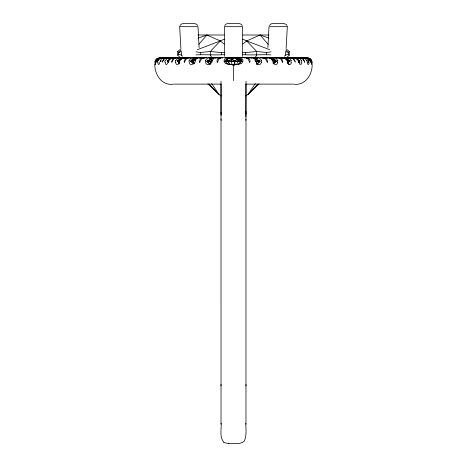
<?xml version="1.0" encoding="UTF-8"?>
<svg xmlns="http://www.w3.org/2000/svg" width="467" height="467" viewBox="0 0 467 467"><rect width="100%" height="100%" fill="white"/><g stroke="black" fill="none" stroke-linecap="round" stroke-linejoin="round"><path stroke-width="0.7" d="M221.025 424.205L221.014 81.252M233.5 64.773L233.5 80.546M242.653 56.303L242.653 26.677L224.353 26.677L224.347 56.303M312.032 64.043L311.722 61.241M221.014 384.452L221.014 385.946M245.986 385.946L245.986 384.452M154.968 64.043L155.067 64.761L155.102 61.591M199.456 61.44L200.32 58.912L202.777 57.756A25.487 18.143 87.3 0 1 203.886 57.61M295.278 61.907L295.249 62.216M287.316 26.677L286.154 47.914M301.775 62.164C302.137 65.473 298.997 64.96 298.886 62.158M249.991 61.428C250.703 59.402 247.265 56.635 246.051 58.112M216.203 57.645L217.009 57.68M221.113 115.46L221.113 112.588M239.157 57.715L243.628 57.593M245.87 116.896L245.969 84.165M157.998 62.204C157.502 65.228 159.749 65.24 159.761 62.245M221.125 423.225C221.574 429.406 219.274 437.258 223.851 442.202M197.267 57.739L195.971 57.593L195.936 58.106M267.433 57.651L268.799 57.762A16.765 12.662 -81.3 0 1 269.249 57.85A11.979 9.031 -83.7 0 1 269.821 57.961M285.413 57.698L293.959 57.762A16.736 15.277 -75.8 0 1 294.502 57.855L296.796 58.684L298.144 60.266M300.269 57.645L302.143 57.774A16.771 16.176 -66.5 0 1 302.604 57.85L305.097 58.69L306.533 60.307M244.615 58.112L244.638 57.593L246.15 57.861A12.702 7.787 87 0 1 246.424 57.984A9.877 5.896 82.1 0 1 246.71 58.159M184.22 61.428L185.253 58.912L188.02 57.756A25.522 20.314 88 0 1 189.252 57.61M292.272 58.141L292.33 57.593L288.974 57.669M312.166 65.234C312.073 75.333 304.537 86.167 293.428 84.113M300.269 57.698L298.273 57.85M234.685 65.036L234.924 60.944L237.178 58.994L237.58 58.007L241.439 59.776M299.365 57.75A25.405 24.004 85.2 0 0 297.917 57.604L297.642 58.241M292.324 57.704L291.245 57.68M305.021 57.651L309.207 58.317M245.864 120.381L245.975 118.951M262.939 57.85L269.961 57.593L269.15 57.669M310.386 61.434L308.891 58.9L305.36 57.75A25.2 24.862 -80.2 0 0 304.035 57.616L303.311 57.587L303.241 58.229M228.048 59.105L227.838 57.587L211.177 57.593L211.125 58.106M172.796 57.68L171.517 57.599L171.465 58.112M282.78 61.907L282.716 62.234M178.026 57.669L171.798 57.599L171.739 58.112M249.979 61.615L249.956 61.807A2.177 1.961 52.9 0 1 249.944 61.983L249.717 62.315M312.003 64.423L311.997 64.516M267.889 47.605L269.004 26.677L287.304 26.677M291.332 62.234C291.455 65.561 287.835 65.047 287.567 62.228M304.665 62.21L304.665 61.895M171.745 61.428L172.965 58.906L176.03 57.762A25.387 22.457 87.2 0 1 177.407 57.61M242.875 61.305C243.336 59.081 241.176 57.546 239.162 57.587M267.515 61.936L267.428 62.239M162.388 61.422L163.742 58.906L167.052 57.756A24.337 23 86.6 0 1 168.289 57.622L168.727 57.85M189.211 60.786L189.223 60.71A4.063 3.824 25.1 0 1 189.316 60.354L190.869 58.433L194.395 57.593A5.248 3.742 -89.9 0 0 194.494 58.428L195.13 59.969M277.783 62.274C277.637 65.555 273.674 65.158 273.131 62.362M285.279 58.626L285.319 58.428A5.265 4.349 89.8 0 0 285.419 57.698M155.126 64.68L155.698 61.422M156.614 61.434L158.109 58.9L161.64 57.75A25.2 24.862 81.8 0 1 162.965 57.616L163.468 57.599M271.87 59.969L272.518 58.433A5.248 3.771 89.8 0 0 272.617 57.593L276.131 58.433L277.69 60.354A4.063 3.829 -9.5 0 1 277.783 60.71L277.789 60.786M287.199 63.314L289.464 61.054L286.796 58.994L284.923 58.007L278.093 58.007M162.049 58.118A5.522 5.464 89.7 0 1 161.996 57.599C159.399 57.33 155.242 59.023 155.278 61.241M261.403 62.339C260.995 65.584 256.832 65.199 256.138 62.368M155.167 61.346L155.447 60.529M156.725 61.586L156.556 62.21M234.697 65.322L235.064 64.043M156.766 61.446L158.371 58.9L161.921 57.745A25.282 24.938 -79.6 0 1 163.246 57.616M233.792 65.322L234.924 61.492L241.194 61.492L241.713 61.054L234.259 58.007L227.814 60.944L224.855 61.054M225.152 60.296L227.388 58.994L230.488 58.007L231.784 58.994L231.194 61.492L232.303 65.322M165.429 60.687L165.446 60.617A3.958 3.748 -23.4 0 1 165.534 60.255L167.6 58.352L171.663 57.604M162.714 61.457L164.302 58.912L167.635 57.756A25.405 23.992 -84 0 1 169.083 57.616M172.212 61.446L173.835 58.842L176.865 57.762A25.416 22.463 -86.5 0 1 178.248 57.61M184.809 61.451L186.339 58.842L189.088 57.756A25.516 20.291 -87.1 0 1 190.32 57.616M211.516 60.78L211.93 59.712M168.896 60.296A3.987 2.137 -67.3 0 0 168.797 60.5C168.248 62.788 165.826 67.587 165.225 62.164M297.304 59.385L299.639 61.054L297.164 59.385M172.031 61.942L171.909 62.234M205.165 57.61A25.451 18.114 -88.6 0 0 204.05 57.768L201.598 58.842L200.18 61.405M217.826 61.416L218.854 59.181L220.237 58.077M175.907 60.301L177.804 58.352L181.587 57.645A5.289 4.366 -89.9 0 0 181.721 58.579M179.433 62.228C179.165 65.047 175.545 65.561 175.668 62.234M184.617 61.953L184.471 62.239M180.04 60.692L181.33 58.789L183.607 57.85A16.923 14.267 78.6 0 1 184.109 57.756L189.427 57.593A5.096 4.507 89 0 0 189.474 58.112M155.99 60.582C157.163 57.727 160.788 57.674 163.409 57.587M155.569 60.424L156.603 59.04M194.71 60.354L195.025 59.706M199.969 61.93L199.748 62.286M297.882 59.776L299.68 60.944L299.254 61.054M193.91 62.269C193.42 65.018 189.479 65.684 189.234 62.368A4.723 4.431 -6.9 0 1 189.007 60.768M210.903 62.269C210.255 65.141 206.029 65.654 205.597 62.339A4.565 4.296 15.6 0 1 205.451 60.833M158.459 60.278L159.784 58.76L162.16 57.902M168.856 60.266L170.204 58.684L172.498 57.855A16.742 15.277 76.4 0 1 173.041 57.762L173.934 57.657M160.467 60.307L161.903 58.69L164.396 57.844A16.771 16.182 67.2 0 1 164.857 57.774L168.704 57.593M255.099 57.669L256.681 55.164L256.681 51.487L246.704 40.933L242.747 39.152M236.641 64.393L238.433 60.944L237.178 58.994L235.917 58.007M193.7 63.769L190.723 61.054L192.743 60.944L195.253 58.007L204.937 58.007M255.344 83.529L248.053 94.392L245.724 95.963M192.311 59.969L192.999 58.994L195.253 58.007M180.005 25.451L181.756 23.893L184.261 23.35L194.249 23.408L196.654 24.325L197.675 25.451M224.668 25.451L226.419 23.893L228.923 23.35L238.911 23.408L241.316 24.325L242.332 25.451M269.325 25.451L271.076 23.893L273.58 23.35L283.568 23.408L285.973 24.325L286.995 25.451M188.907 58.007L182.077 58.007L180.204 58.994L177.536 61.054L179.801 63.314M306.772 61.375L306.772 61.054M210.238 64.23L206.723 61.375L207.838 59.969M160.199 61.095L160.199 61.335M256.389 63.086L257.661 60.944L256.033 58.994L254.416 58.007M254.842 60.459L256.033 58.994L255.863 58.007L257.778 58.749L256.091 58.007L246.506 58.007M198.819 44.342L206.928 35.002L220.296 40.933L224.148 44.015M286.002 48.731L289.26 51.487L288.308 52.549L288.308 54.254L289.26 55.164L286.615 57.68L287.707 57.587M238.275 64.685L241.194 61.492L240.417 58.994L238.514 58.007L228.486 58.007L226.583 58.994L229.42 58.007M272.786 63.086L274.257 61.492L276.038 61.492L276.277 61.054L270.504 58.007M224.253 39.152L220.296 40.933L210.319 51.487L200.705 52.467L195.988 51.895M258.035 83.932L248.053 94.392L259.15 83.832M284.485 56.215L285.477 55.164L288.308 54.254M181.196 50.027L178.692 52.549L178.692 54.254L177.74 55.164L180.385 57.68L179.293 57.587M287.147 62.473L288.162 61.492L289.382 61.492L287.701 62.858M193.542 63.769L190.962 61.492L190.962 60.944L192.999 58.994L195.603 58.007M256.815 64.44L260.277 61.054L252.968 58.007M238.1 64.44L241.194 61.492M228.328 64.44L225.298 61.492L225.298 60.944L228.486 58.007M225.298 60.944L227.388 58.994L227.814 61.492L229.653 64.393M182.077 58.007L178.838 60.944L177.618 60.944L183.058 58.007L180.204 58.994L178.785 60.167M273.458 63.769L276.038 61.492L276.038 60.944L274.001 58.994L271.747 58.007L262.063 58.007M256.762 64.23L259.909 61.492L259.162 59.969M169.836 59.385L167.361 61.054L169.696 59.385M177.74 55.164L177.74 51.487L180.998 48.731M273.3 63.769L276.038 61.492M298.53 61.375L299.68 61.492L298.571 62.403L299.68 61.492L299.68 60.944M191.05 60.552L192.999 58.994M242.852 44.015L246.704 40.933L260.072 35.002L268.758 38.09M282.126 58.667L282.967 58.007L286.049 58.994L289.382 60.944L289.382 61.492M156.632 58.959L159.947 57.803A24.809 24.804 -0.1 0 1 161.798 57.604L161.874 58.241M179.299 62.858L177.618 61.492L179.941 61.095L178.838 60.944L178.838 61.492L179.853 62.473M170.315 58.994L171.815 58.007L170.292 58.994M168.435 62.403L167.32 61.492L167.32 60.944L169.118 59.776M284.923 58.007L288.162 60.944L288.162 61.492L287.059 61.335L289.382 60.944M212.584 58.007L207.091 60.944L207.091 61.492L210.185 64.44M190.962 60.944L196.496 58.007M157.291 58.579L157.747 58.369M227.394 58.994L229.484 58.007M241.007 63.541L240.844 63.611A12.638 10.922 71.5 0 1 239.769 63.979L238.695 64.253M213.547 58.036L213.623 58.007A11.897 7.203 82.4 0 1 214.073 57.873A16.608 10.105 79.1 0 1 214.423 57.768L215.509 57.651M163.993 58.503L165.184 58.007M197.343 49.683L220.296 40.933M181.523 51.487L178.692 52.549L177.74 51.487M298.104 61.335L299.68 61.492M190.962 61.492L194.074 61.095L192.743 60.944L192.743 61.492L194.214 63.086M198.242 38.09L206.928 35.002M163.917 58.603L165.592 58.007M271.747 58.007L274.257 60.944L274.257 61.492L272.926 61.335L276.038 60.944M197.185 58.007L197.051 58.054A5.283 4.74 -89.3 0 0 197.051 57.593L204.061 57.85M214.032 58.007L210.967 58.994L209.339 60.944L210.611 63.086M180.951 58.994L184.033 58.007L184.874 58.667M194.622 58.994L197.734 58.007M168.47 61.375L167.32 61.492L168.896 61.335M298.104 61.095L298.973 60.944L298.973 61.492M207.091 61.492L211.685 61.375L211.685 61.054L207.091 60.944M259.909 61.492L255.315 61.375L255.315 61.054L259.909 60.944M284.672 58.007L285.448 57.844M234.924 61.492L224.855 61.375M255.7 57.785L257.113 57.593M162.16 57.902L164.898 57.587A5.295 5.079 -89.8 0 0 164.956 58.112M227.814 60.944L241.194 60.944M167.32 60.944L167.746 61.054M245.776 57.674L246.436 57.587M269.733 57.739L276.68 57.604A25.516 20.303 87.7 0 1 277.912 57.745M240.546 57.645L255.823 57.593L255.204 57.657M249.991 57.68L250.797 57.692M260.393 57.68L261.228 57.593M242.822 52.327L245.689 52.584L256.681 51.487L266.295 52.467L271.012 51.895M239.32 57.616L227.598 57.604M265.384 57.669L266.161 57.593M273.504 57.68L274.433 57.593M227.838 57.587C225.824 57.546 223.664 59.081 224.125 61.305M277.357 57.669L278.209 57.593M294.204 57.68L295.202 57.599L293.078 57.674M295.704 57.68L296.253 57.628M294.484 57.674L296.241 57.593L295.284 57.669M295.634 57.68L296.983 57.581M205.165 57.604L210.331 57.593L208.982 57.768A17.063 12.054 -77.8 0 0 208.638 57.861L206.642 58.719L205.603 60.331A3.97 3.654 43 0 0 205.556 60.844M211.901 57.669L210.319 55.164L210.319 51.487L221.311 52.584L224.178 52.327M195.988 54.867C205.369 54.417 214.773 55.275 224.178 54.674M284.228 57.634L284.8 57.593L284.152 57.593M190.32 57.604L195.971 57.593M289.522 57.622L289.809 57.587M177.407 57.604L177.606 57.593A4.577 4.355 88.7 0 0 177.653 58.106M271.012 54.867C261.631 54.417 252.227 55.275 242.822 54.674M178.248 57.604L178.447 57.593A4.577 3.794 -79.9 0 0 178.412 58.118M174.524 57.604L181.581 57.593M295.372 58.118A5.155 4.647 89.7 0 0 295.424 57.593L296.825 57.587M163.187 57.599L164.898 57.587A5.306 5.108 -89.6 0 0 164.956 58.13M161.956 57.599L161.979 57.599A5.3 5.26 -89.6 0 0 162.037 58.124M302.056 58.112A5.295 5.09 89.6 0 0 302.108 57.587L303.311 57.587M179.696 26.677L197.985 26.677L199.111 47.605M197.95 35.002L224.166 35.002M242.834 35.002L269.05 35.002M171.64 58.118A5.271 4.734 -89.9 0 1 171.599 57.698L169.305 57.593A4.565 4.127 -77 0 0 169.305 58.118M182.848 57.593L182.2 57.593A5.394 4.688 89.9 0 1 182.136 58.112M297.707 57.593L295.418 57.593L295.535 58.112M161.547 58.007L164.162 58.007M164.6 58.007L181.961 58.007M189.468 58.007L191.143 58.007M220.494 58.007L210.909 58.007L209.169 58.749L211.137 58.007L210.967 58.994L212.158 60.459M275.857 58.007L277.532 58.007M285.039 58.007L302.4 58.007M302.838 58.007L306.393 58.34L308.541 60.278M174.302 84.118L221.066 84.118M245.934 84.118L292.698 84.118M303.532 58.101A5.131 5.131 0 0 0 303.591 57.587C306.206 57.674 309.837 57.727 311.01 60.582M171.517 57.599L170.759 57.593L171.716 57.669M172.37 57.639L171.868 57.599M173.572 84.113C162.463 86.167 154.927 75.333 154.834 65.234M233.004 64.767L231.042 64.668M305.021 57.599L305.132 57.599A4.565 4.524 45.3 0 1 305.103 58.112A4.565 4.489 87.9 0 0 305.074 57.604L305.12 57.599A5.306 5.306 0 0 1 304.992 58.141A5.306 5.306 0 0 0 305.05 57.651M170.081 57.581L171.366 57.68M170.017 57.581L170.367 57.599M302.102 57.587L304.84 57.902M177.057 57.587L177.478 57.622M298.296 57.593L298.711 57.622A24.337 23.006 -85.8 0 1 299.948 57.756M182.2 57.593L182.772 57.634M285.419 57.593L289.324 58.41L291.093 60.301M289.394 57.593L289.593 57.604A25.387 22.457 -86.5 0 1 290.97 57.756M288.553 57.593L288.752 57.604A25.416 22.474 87.2 0 1 290.141 57.75M188.791 57.593L189.643 57.669M170.601 57.622L171.296 57.68M192.567 57.593L193.496 57.68M168.027 61.492L168.027 60.944L168.896 61.095M197.039 57.593L197.85 57.669M200.839 57.593L201.616 57.669M241.713 61.054L242.157 61.095M205.772 57.593L206.607 57.68M258.017 57.768L256.669 57.593L261.835 57.604A25.451 18.12 89 0 1 262.95 57.75M228.416 443.416C233.611 443.3 239.974 444.864 244.229 441.21C246.967 435.717 245.718 429.167 245.875 423.225M211.177 57.593L211.796 57.657M209.887 57.593L211.3 57.785M262.956 57.593L263.114 57.604A25.487 18.155 -86.7 0 1 264.223 57.75M175.755 57.68L174.676 57.698A5.242 4.962 89.4 0 0 174.74 58.118M296.294 57.669L299.668 58.468L301.419 60.266M225.981 57.587L226.454 57.645M220.564 57.587L221.224 57.674M305.079 57.745A25.288 24.949 81.2 0 0 303.754 57.616A25.282 24.944 81.2 0 1 305.079 57.745L308.629 58.9L310.234 61.446M299.948 57.756L303.258 58.906L304.612 61.422M299.365 57.756L302.698 58.912L304.286 61.457M290.97 57.762L294.035 58.906L295.255 61.428M290.135 57.762L293.165 58.842L294.788 61.446M305.202 57.604A24.839 24.833 0.1 0 1 307.041 57.785L307.403 57.861M278.98 57.756L281.747 58.912L282.78 61.428M277.912 57.756L280.737 58.912L282.313 61.79M307.298 57.844L308.354 58.048M181.552 57.844L182.328 58.007M307.508 57.879L307.817 57.943M262.95 57.762L265.402 58.842L266.838 61.451M264.223 57.756L266.68 58.912L267.544 61.44M304.84 57.902L305.424 58.031M258.362 57.838L260.358 58.719L261.397 60.331M269.266 58.007L272.378 58.994M236.512 58.007L239.606 58.994L238.514 58.007M178.692 54.254L181.523 55.164L182.515 56.215M308.839 58.212L308.413 58.083L310.824 59.379L311.868 61.469L311.553 60.535M269.815 58.007L269.949 58.054A5.19 3.905 -85.9 0 1 272.144 59.484M301.408 58.007L303.083 58.603M285.477 51.487L288.308 52.549L285.804 50.027M271.397 58.007L274.001 58.994L275.95 60.552M246.704 40.933L269.657 49.683M309.207 58.317L310.368 58.959M253.377 58.007L253.453 58.036A5.178 3.129 -83 0 1 255.297 59.338M301.816 58.007L303.007 58.503M246.716 58.06L248.146 59.181L249.174 61.416M225.993 63.541L226.156 63.611A12.638 10.922 -71.5 0 0 227.231 63.979L228.305 64.253A28.756 24.903 -70.9 0 0 231.031 64.709M286.049 58.994L283.942 58.007L286.796 58.994L288.215 60.167M237.516 58.007L239.606 58.994M309.679 58.527L309.983 58.696M231.784 58.994L234.924 60.944M217.225 62.292L217.243 62.304A0.776 0.502 -69.7 0 0 217.523 61.889M296.708 58.994L295.185 58.007L296.685 58.994M221.276 95.963L218.947 94.392L207.85 83.832M249.623 62.28L249.366 61.889M267.252 62.286L267.048 61.971M240.417 58.994L241.363 59.776M310.561 59.186L311.431 60.424M208.965 83.932L218.947 94.392L211.656 83.529M282.535 62.245L282.389 61.977M260.072 35.002L268.181 44.342M227.814 61.492L230.429 64.685M199.572 62.239L199.491 61.983M274.001 58.994L274.689 59.969M311.075 59.788L311.302 60.161M271.975 59.706L272.29 60.354M184.284 62.234L184.226 61.971M304.542 62.216L304.332 61.591M255.07 59.712L255.326 60.354M286.96 60.692L285.67 58.789L283.393 57.85A16.923 14.261 -78 0 0 282.891 57.762L277.748 57.604A25.522 20.32 -87.4 0 1 278.98 57.75M311.302 61.422L311.857 64.609M310.444 62.21L310.275 61.586M307.239 62.245C307.251 65.24 309.498 65.228 309.002 62.204M171.751 62.216L171.722 61.977A2.551 1.722 -67.4 0 1 171.675 61.778M310.467 61.913L310.497 62.216M311.956 62.432L312.009 62.992M220.949 58.112C219.753 56.7 216.32 59.256 217.009 61.475M180.846 47.914L179.684 26.677M271.064 58.106L271.029 57.593M221.025 118.951L221.136 120.381M166.725 57.593L166.731 57.698A5.254 5.184 88.9 0 0 166.789 58.112M245.864 111.152L245.986 114.024M222.368 57.704L220.909 57.85A12.702 7.822 -88.2 0 0 220.57 57.92M233.5 57.599L233.5 58.177M221.037 84.165L221.054 114.024M299.283 61.054L299.254 61.375M298.582 61.054L298.582 61.375M289.26 51.487L289.26 55.164M289.207 61.054L289.207 61.375M288.594 61.054L288.594 61.375M287.649 61.054L287.649 61.375M285.477 52.1L285.477 55.164M275.717 61.054L275.717 61.375M274.818 61.054L274.818 61.375M273.627 61.054L273.627 61.375M266.295 52.467L266.295 54.441M259.459 61.054L259.459 61.375M258.327 61.054L258.327 61.375M256.932 61.054L256.932 61.375M245.986 81.252L245.975 424.205M245.689 52.584L245.689 54.522M240.598 61.054L240.598 61.375M239.209 61.054L239.209 61.375M237.615 61.054L237.615 61.375M235.847 61.054L235.847 61.375M233.99 61.054L233.99 61.375M232.117 61.054L232.117 61.375M230.295 61.054L230.295 61.375M228.597 61.054L228.597 61.375M227.09 61.054L227.09 61.375M225.824 61.054L225.824 61.375M221.311 52.584L221.311 54.522M210.068 61.054L210.068 61.375M208.673 61.054L208.673 61.375M207.541 61.054L207.541 61.375M200.705 52.467L200.705 54.441M193.373 61.054L193.373 61.375M192.182 61.054L192.182 61.375M191.283 61.054L191.283 61.375M181.523 52.1L181.523 55.164M179.351 61.054L179.351 61.375M178.406 61.054L178.406 61.375M177.793 61.054L177.793 61.375M177.618 60.944L177.618 61.492M168.418 61.054L168.418 61.375M167.717 61.054L167.746 61.375M160.228 61.054L160.257 61.375M228.416 443.271A11.442 11.436 0 0 1 223.786 442.348M302.213 57.593A5.306 5.219 82.4 0 1 302.155 58.147M311.261 60.663A4.361 2.784 62 0 1 311.471 61.253A4.366 2.995 61.3 0 0 311.285 60.506M304.461 57.593A5.213 5.213 0 0 1 304.402 58.136M305.202 57.61A24.809 24.798 1.6 0 1 307.041 57.791M295.442 58.217A4.46 4.267 25.1 0 1 295.401 57.604M306.661 60.243A4.086 2.703 64.4 0 1 306.831 60.611M307.619 60.564A4.775 2.423 65 0 1 308.144 62.782M308.097 60.78A4.629 2.691 66.7 0 1 308.378 62.018M308.465 60.307A3.964 3.438 48.8 0 1 308.611 60.652M300.596 57.651A4.769 4.705 -89.2 0 1 300.555 58.182M294.076 58.118A5.335 5.318 89.4 0 1 294.017 57.599M298.156 57.844A4.553 4.413 -68.9 0 1 298.133 58.095M298.185 60.237A3.987 2.242 67.5 0 1 298.29 60.453M299.166 60.348A4.699 1.821 66.9 0 1 299.913 62.969M301.081 60.745A4.623 3.281 62.7 0 1 301.314 62.047M301.367 60.284A3.958 3.648 33.4 0 1 301.501 60.628M284.672 58.177A5.406 4.921 -87.4 0 1 284.619 57.604M289.254 57.593A4.577 4.215 -77 0 1 289.207 58.095M288.32 57.593A4.559 3.578 89.4 0 1 287.789 60.027M287.304 59.315A4.705 1.057 67.9 0 1 288.91 64.709M290.813 60.763A4.67 3.678 59.2 0 1 290.982 62.14M291.052 60.313A4.016 3.759 19.4 0 1 291.192 60.728M281.309 57.587A5.254 4.647 -89.7 0 1 281.251 58.13M277.416 57.593A4.577 3.87 -80.8 0 1 277.369 58.089M276.248 57.593A4.559 3.065 89.5 0 1 276.242 58.007M270.399 58.095A4.553 3.596 64.7 0 1 270.311 57.604M272.325 60.29A4.057 1.086 69.7 0 1 272.424 60.512M273.154 61.778A4.74 0.35 68.2 0 1 272.769 60.838M277.462 60.809A4.723 4.022 54.7 0 1 277.538 62.21M267.369 57.645A5.225 4.221 -89.8 0 1 267.322 58.141M262.787 57.838A4.577 3.532 -82.6 0 1 262.758 58.083M261.45 57.587A4.67 2.639 89.6 0 1 261.438 58.106M256.29 58.095A4.553 3.269 69.1 0 1 256.196 57.604M253.388 57.978A11.897 7.233 -80.1 0 0 252.933 57.838A16.608 10.111 -78.4 0 0 252.577 57.762L251.485 57.698A5.225 3.538 -89.9 0 1 251.491 58.118M255.011 58.912A3.975 0.379 71.2 0 1 255.361 59.764M256.652 61.434A4.582 0.397 69 0 1 256.453 60.914M261.322 60.774A4.565 4.174 43.2 0 1 261.333 62.315M261.421 60.325A3.97 3.724 -21 0 1 261.526 60.757M258.017 57.756A17.063 12.078 78.4 0 1 258.368 57.826M256.663 58.842A4.717 4.005 79.8 0 0 256.727 58.439A5.254 3.52 89.5 0 0 256.768 57.604M312.014 61.837A2.539 0.665 72.8 0 1 312.049 62M154.951 61.994A2.609 0.701 -72.7 0 1 154.986 61.831M159.959 57.791A24.815 24.804 -1.7 0 1 161.798 57.61M212.403 60.657A4.582 2.119 -69.8 0 1 211.434 63.115M212.45 60.552A5.178 2.3 -80.4 0 1 213.617 58.667M215.666 58.124A5.26 3.45 89.4 0 1 215.626 57.639M210.652 58.754A5.155 3.362 -89.9 0 1 210.524 57.575M199.456 61.948A2.493 2.131 -57.9 0 1 199.438 61.778M204.026 58.118A4.577 3.742 89.2 0 1 204.003 57.855M205.211 58.136A4.582 2.895 -82.4 0 1 205.229 57.593M199.637 58.112A5.19 4.191 89.6 0 1 199.59 57.593L198.201 57.762A16.765 12.662 81.7 0 0 197.751 57.855A11.979 8.966 88.3 0 0 197.197 58.06M195.574 60.582A4.74 1.57 -70.5 0 1 194.033 64.049M194.663 60.622A4.057 0.963 -69.4 0 1 194.751 60.418M195.41 60.208A5.19 3.222 -78.8 0 1 197.097 58.422M184.185 61.942A2.58 2.002 -63.3 0 1 184.173 61.772M190.513 58.112A5.084 3.462 -89.3 0 1 190.478 57.593M175.744 60.716A4.016 3.829 -0.3 0 1 175.872 60.29M175.475 62.28A4.67 4.308 -27.6 0 1 175.446 60.687M178.581 63.798A4.705 0.689 -70.7 0 1 179.818 59.788M185.691 58.112A5.248 4.658 89.6 0 1 185.638 57.593M178.966 60.208A4.577 3.794 -79.9 0 1 178.727 59.671M164.921 62.239A4.623 4.11 -41.6 0 1 164.997 60.64M162.277 61.948A2.627 1.506 -69.4 0 1 162.288 61.772M162.621 61.942A2.37 0.304 -74.4 0 1 162.563 62.117M168.791 58.106A4.553 4.495 87.4 0 1 168.768 57.85M158.243 60.611A3.964 3.596 -44.3 0 1 158.389 60.249M157.548 62.339A4.629 3.794 -52.9 0 1 157.718 60.634M160.94 61.539A4.775 0.665 -70.7 0 1 161.156 60.897M160.438 60.71A4.086 2.411 -64.5 0 1 160.595 60.377M172.959 57.599A4.839 4.559 85.4 0 1 172.936 58.141M156.463 61.977A2.545 1.033 -71.6 0 1 156.486 61.802M163.526 58.095A4.571 4.571 0 0 1 163.503 57.587M163.748 58.101A4.571 4.396 -70 0 1 163.73 57.587M155.044 61.235A4.361 3.257 -58.6 0 1 155.26 60.547M156.06 61.23A4.366 2.428 -63.9 0 1 156.27 60.663M162.621 58.112A5.271 5.271 0 0 1 162.563 57.593M220.226 57.984A9.877 6.013 -85.4 0 1 220.564 57.873M217.219 62.269A0.899 0.73 -75 0 1 217.114 61.942M222.584 58.106A4.652 2.148 -89.6 0 1 222.572 57.692M162.761 58.106A5.213 5.038 73.2 0 1 162.703 57.581M238.935 57.698A4.816 2.989 -85.6 0 1 238.719 58.97M238.684 64.195A32.456 27.897 66 0 1 233.482 64.58M242.84 61.288A3.736 3.228 74.4 0 1 240.995 63.518M226.005 63.518A3.736 3.228 -74.4 0 1 224.16 61.288M235.117 64.271A2.452 0.578 -9.9 0 1 234.434 64.487M232.397 64.604A2.417 0.718 -1.5 0 1 231.387 64.341"/></g></svg>
